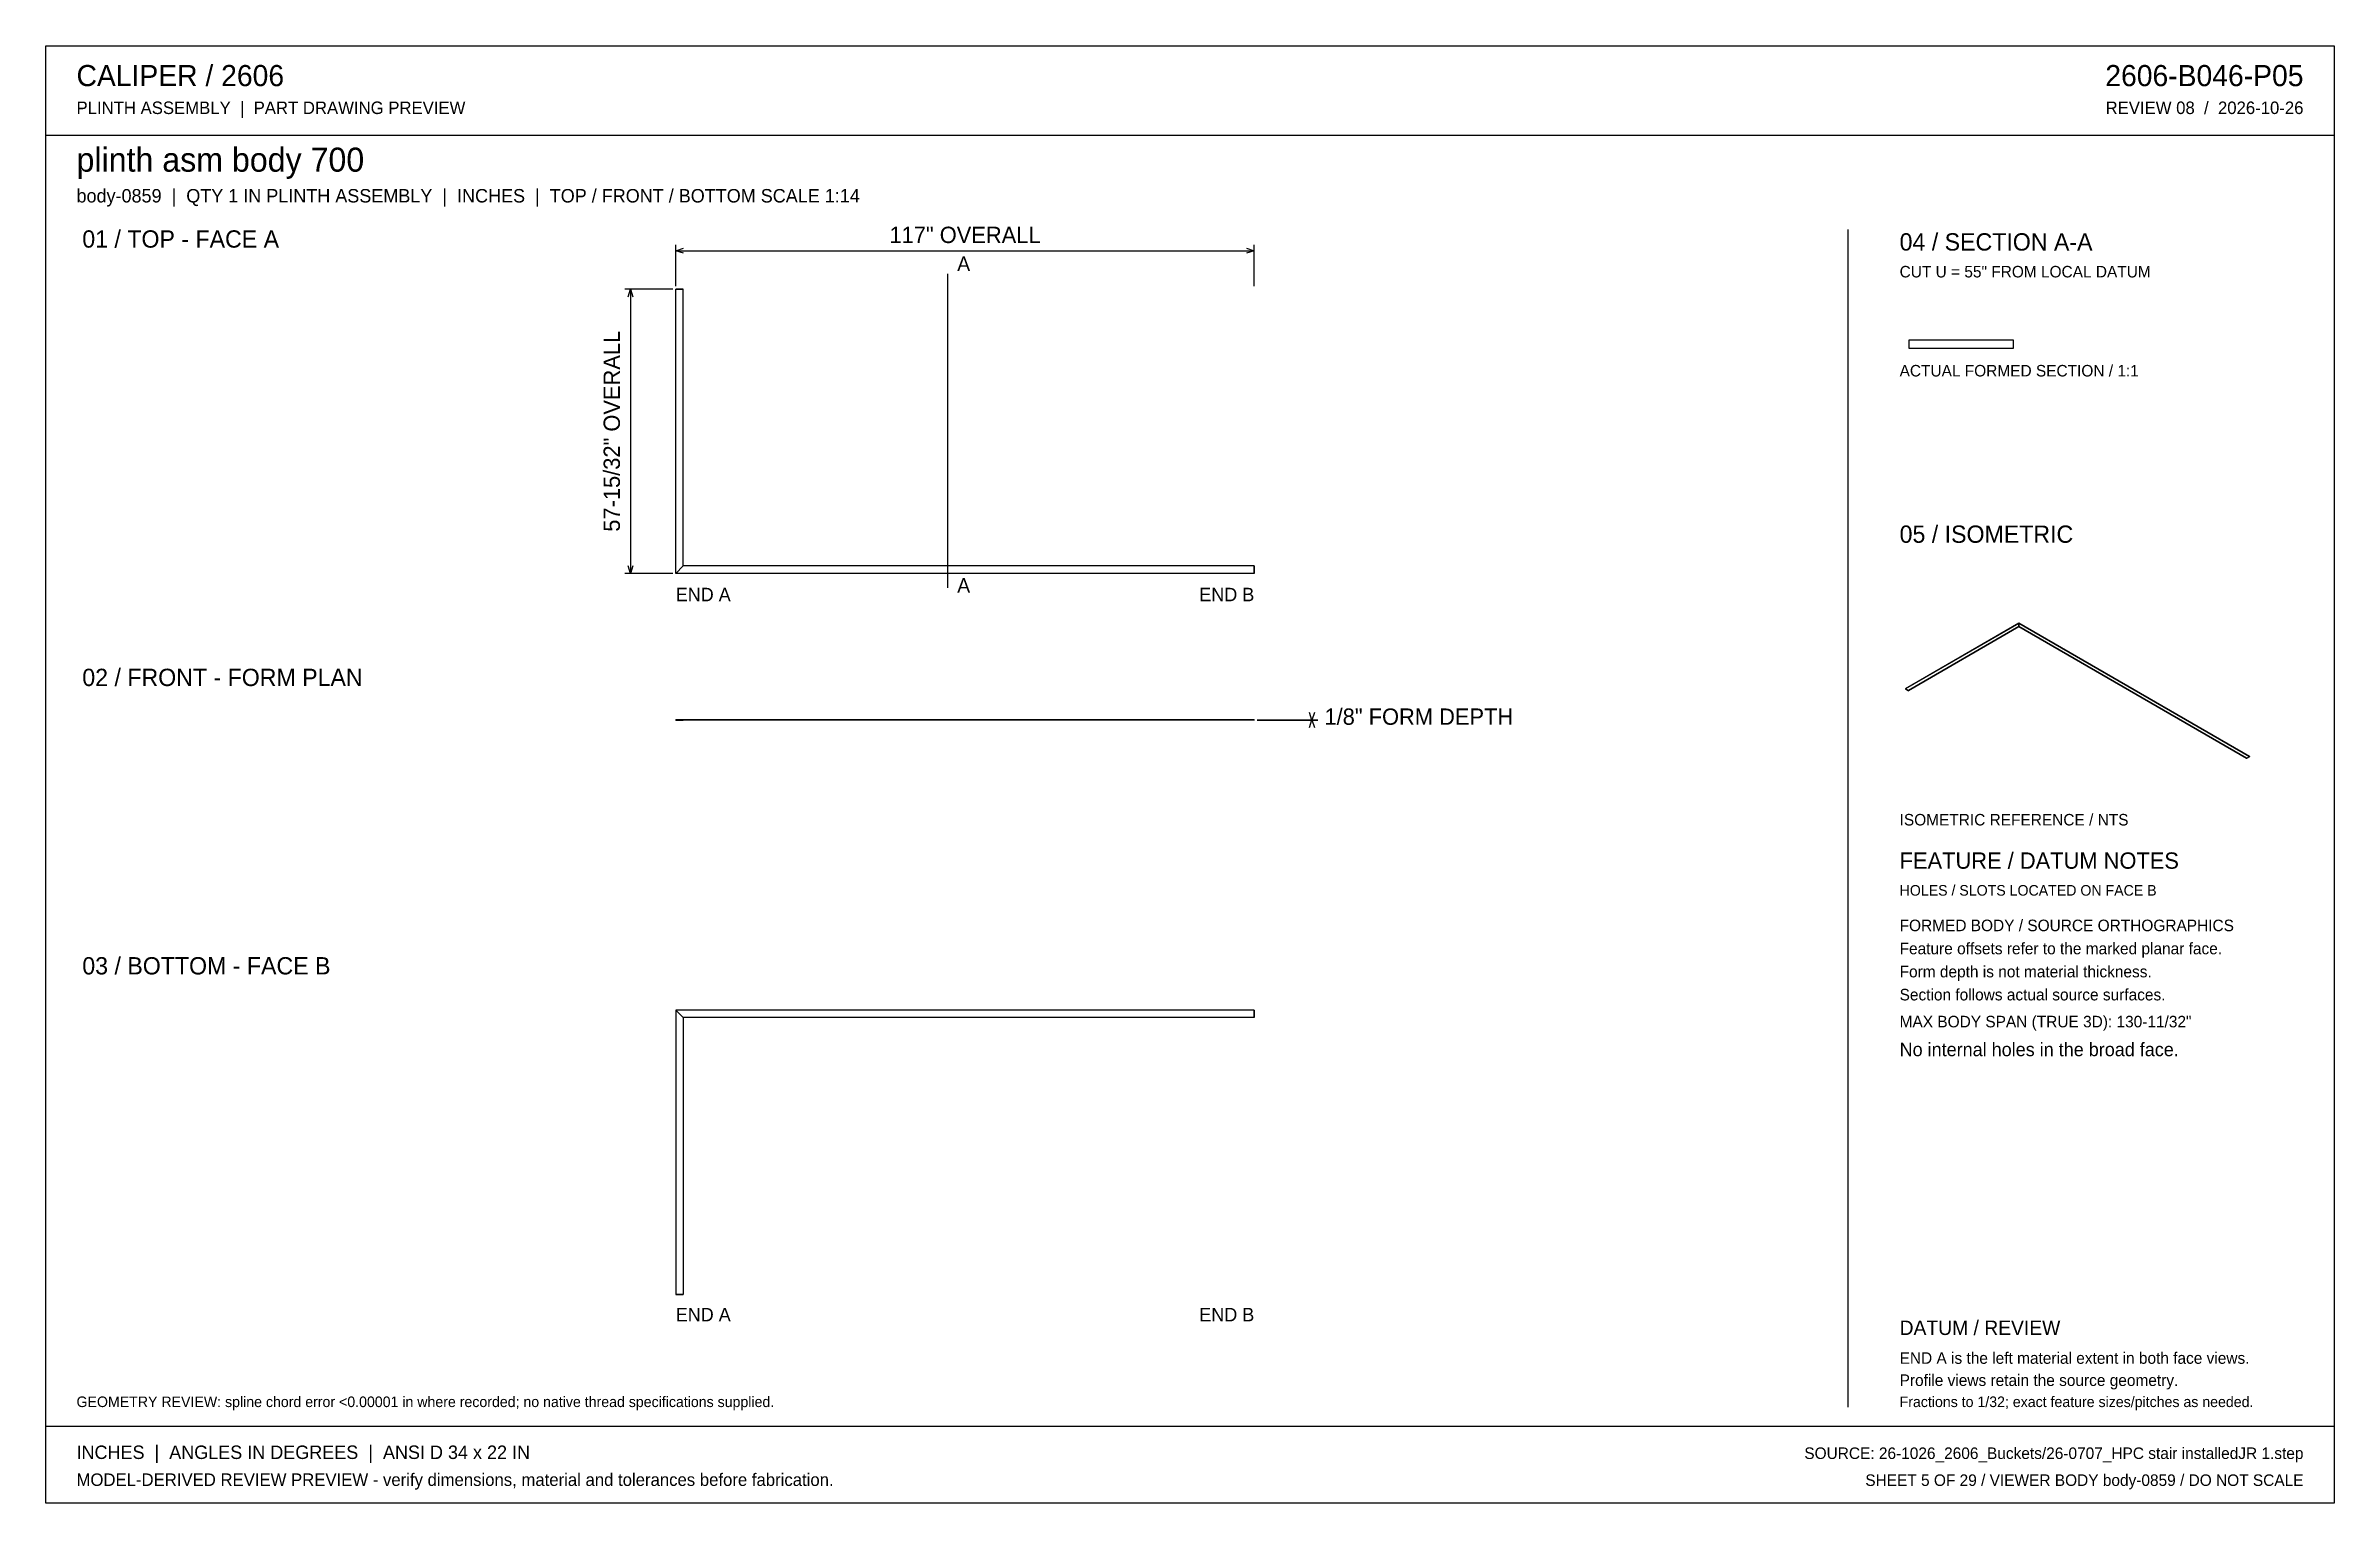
# Model space of a CAD drawing. Header units: inches. Extents: x 7 to 469, y 7 to 301.
import ezdxf
from ezdxf.enums import TextEntityAlignment as Align

# ---------------------------------------------------------------- set-up
doc = ezdxf.new("R2010")
doc.units = ezdxf.units.IN
doc.header["$MEASUREMENT"] = 0

msp = doc.modelspace()

# ---------------------------------------------------------------- linework, layer by layer
at = {"layer": 'ANNOTATION'}
for p, q in [((134, 252.74), (134, 261.1)), ((134, 259.93), (135.56, 260.42)), ((134, 259.93), (251, 259.93)), ((135.56, 259.45), (134, 259.93)), ((249.44, 260.42), (251, 259.93)), ((251, 259.93), (249.44, 259.45)), ((251, 252.74), (251, 261.1)), ((188.99, 255.27), (188.99, 191.76)), ((133.42, 252.16), (123.69, 252.16)), ((124.38, 250.6), (124.86, 252.16)), ((124.86, 252.16), (124.86, 194.68)), ((124.86, 252.16), (125.35, 250.6)), ((133.42, 194.68), (123.69, 194.68)), ((124.86, 194.68), (124.38, 196.23)), ((125.35, 196.23), (124.86, 194.68)), ((251.58, 165.08), (263.83, 165.08)), ((251.58, 164.96), (263.83, 164.96)), ((262.67, 164.96), (262.18, 166.51)), ((262.18, 163.53), (262.67, 165.08)), ((263.15, 166.51), (262.67, 164.96)), ((262.67, 165.08), (262.67, 164.96)), ((262.67, 165.08), (263.15, 163.53))]:
    msp.add_line(p, q, dxfattribs=at)
at = {"layer": 'OUTLINE'}
for p, q in [((6.61, 301.39), (469.39, 301.39)), ((6.61, 6.61), (6.61, 301.39)), ((469.39, 301.39), (469.39, 6.61)), ((6.61, 283.31), (469.39, 283.31)), ((371, 264.25), (371, 26.06)), ((134, 194.68), (134, 252.16)), ((134, 252.16), (135.5, 252.16)), ((134, 194.68), (134, 252.16)), ((135.5, 252.16), (134, 252.16)), ((135.5, 196.18), (135.5, 252.16)), ((135.5, 196.18), (135.5, 252.16)), ((383.44, 241.89), (404.44, 241.89)), ((383.44, 240.14), (383.44, 241.89)), ((404.44, 241.89), (404.44, 240.14)), ((404.44, 240.14), (383.44, 240.14)), ((134, 194.68), (135.5, 196.18)), ((135.5, 196.18), (134, 194.68)), ((251, 194.68), (134, 194.68)), ((251, 194.68), (134, 194.68)), ((251, 196.18), (135.5, 196.18)), ((251, 196.18), (135.5, 196.18)), ((251, 194.68), (251, 196.18)), ((251, 196.18), (251, 194.68)), ((405.6, 184.59), (382.67, 171.35)), ((405.6, 184.54), (382.67, 171.3)), ((405.6, 183.9), (383.27, 171.01)), ((405.6, 183.85), (383.27, 170.95)), ((405.6, 184.59), (405.6, 183.9)), ((405.6, 184.54), (405.6, 184.59)), ((452.28, 157.64), (405.6, 184.59)), ((452.28, 157.59), (405.6, 184.54)), ((405.6, 183.85), (405.6, 184.54)), ((451.68, 157.3), (405.6, 183.9)), ((405.6, 183.9), (405.6, 183.85)), ((451.68, 157.24), (405.6, 183.85)), ((383.27, 171.01), (382.67, 171.35)), ((382.67, 171.35), (382.67, 171.3)), ((382.67, 171.3), (383.27, 170.95)), ((383.27, 170.95), (383.27, 171.01)), ((134, 165.08), (135.5, 165.08)), ((134, 164.96), (134, 165.08)), ((251, 165.08), (134, 165.08)), ((134, 165.08), (134, 164.96)), ((135.5, 165.08), (134, 165.08)), ((135.5, 164.96), (134, 164.96)), ((134, 164.96), (135.5, 164.96)), ((251, 164.96), (134, 164.96)), ((135.5, 165.08), (135.5, 164.96)), ((251, 165.08), (135.5, 165.08)), ((135.5, 164.96), (135.5, 165.08)), ((251, 164.96), (135.5, 164.96)), ((251, 164.96), (251, 165.08)), ((251, 165.08), (251, 164.96)), ((451.68, 157.3), (452.28, 157.64)), ((452.28, 157.59), (451.68, 157.24)), ((452.28, 157.64), (452.28, 157.59)), ((451.68, 157.24), (451.68, 157.3)), ((134, 106.32), (134, 48.84)), ((134, 106.32), (134, 48.84)), ((134, 106.32), (135.5, 104.82)), ((251, 106.32), (134, 106.32)), ((251, 106.32), (134, 106.32)), ((135.5, 104.82), (134, 106.32)), ((251, 104.82), (135.5, 104.82)), ((135.5, 104.82), (135.5, 48.84)), ((251, 104.82), (135.5, 104.82)), ((135.5, 104.82), (135.5, 48.84)), ((251, 106.32), (251, 104.82)), ((251, 104.82), (251, 106.32)), ((134, 48.84), (135.5, 48.84)), ((135.5, 48.84), (134, 48.84)), ((6.61, 22.17), (469.39, 22.17)), ((469.39, 6.61), (6.61, 6.61))]:
    msp.add_line(p, q, dxfattribs=at)

# ---------------------------------------------------------------- texts
at = {"layer": 'ANNOTATION'}
for s, height, p in [('CALIPER / 2606', 4.2778, (12.83, 293.22)), ('PLINTH ASSEMBLY  |  PART DRAWING PREVIEW', 2.5278, (12.83, 287.58)), ('plinth asm body 700', 4.8611, (12.83, 275.92)), ('body-0859  |  QTY 1 IN PLINTH ASSEMBLY  |  INCHES  |  TOP / FRONT / BOTTOM SCALE 1:14', 2.7222, (12.83, 269.69)), ('01 / TOP - FACE A', 3.5, (14, 260.56)), ('04 / SECTION A-A', 3.5, (381.5, 259.97)), ('A', 2.92, (190.93, 255.85)), ('CUT U = 55" FROM LOCAL DATUM', 2.3333, (381.5, 254.53)), ('ACTUAL FORMED SECTION / 1:1', 2.3333, (381.5, 234.5)), ('05 / ISOMETRIC', 3.5, (381.5, 200.86)), ('END A', 2.722, (134, 189.04)), ('A', 2.92, (190.93, 190.79)), ('02 / FRONT - FORM PLAN', 3.5, (14, 171.89)), ('1/8" FORM DEPTH', 3.3056, (265.19, 164.05)), ('ISOMETRIC REFERENCE / NTS', 2.3333, (381.5, 143.69)), ('FEATURE / DATUM NOTES', 3.3056, (381.5, 134.94)), ('HOLES / SLOTS LOCATED ON FACE B', 2.1389, (381.5, 129.5)), ('FORMED BODY / SOURCE ORTHOGRAPHICS', 2.3333, (381.5, 122.31)), ('03 / BOTTOM - FACE B', 3.5, (14, 113.56)), ('Feature offsets refer to the marked planar face.', 2.3333, (381.5, 117.64)), ('Form depth is not material thickness.', 2.3333, (381.5, 112.97)), ('Section follows actual source surfaces.', 2.3333, (381.5, 108.31)), ('MAX BODY SPAN (TRUE 3D): 130-11/32"', 2.3333, (381.5, 102.86)), ('No internal holes in the broad face.', 2.7222, (381.5, 97.03)), ('END A', 2.722, (134, 43.4)), ('DATUM / REVIEW', 2.9167, (381.5, 40.64)), ('END A is the left material extent in both face views.', 2.3333, (381.5, 34.81)), ('Profile views retain the source geometry.', 2.3333, (381.5, 30.33)), ('GEOMETRY REVIEW: spline chord error <0.00001 in where recorded; no native thread specifications supplied.', 2.13889, (12.83, 26.06)), ('Fractions to 1/32; exact feature sizes/pitches as needed.', 2.1389, (381.5, 26.06)), ('INCHES  |  ANGLES IN DEGREES  |  ANSI D 34 x 22 IN', 2.7222, (12.83, 15.56)), ('MODEL-DERIVED REVIEW PREVIEW - verify dimensions, material and tolerances before fabrication.', 2.5278, (12.83, 10.11))]:
    msp.add_text(s, height=height, dxfattribs=at).set_placement(p)
for s, height, p in [('2606-B046-P05', 4.2778, (463.17, 293.22)), ('REVIEW 08  /  2026-10-26', 2.5278, (463.17, 287.58)), ('END B', 2.722, (251, 189.04)), ('END B', 2.722, (251, 43.4)), ('SOURCE: 26-1026_2606_Buckets/26-0707_HPC stair installedJR 1.step', 2.3333, (463.17, 15.56)), ('SHEET 5 OF 29 / VIEWER BODY body-0859 / DO NOT SCALE', 2.3333, (463.17, 10.11))]:
    msp.add_text(s, height=height, dxfattribs=at).set_placement(p, align=Align.RIGHT)
msp.add_text('117" OVERALL', height=3.3056, dxfattribs=at).set_placement((192.5, 261.49), align=Align.CENTER)
msp.add_text('57-15/32" OVERALL', height=3.3056, rotation=90, dxfattribs=at).set_placement((122.72, 223.42), align=Align.CENTER)

doc.saveas('drawing.dxf')
